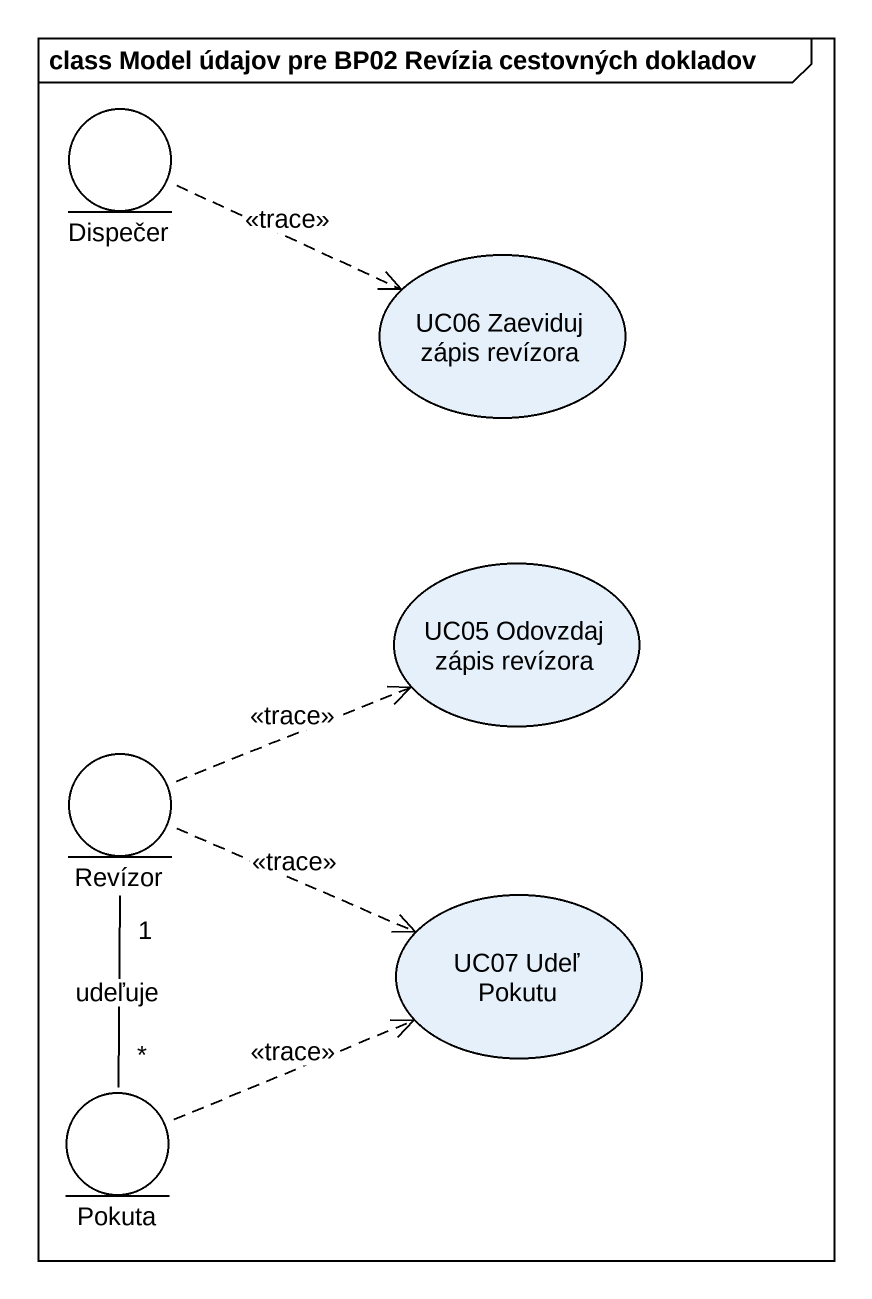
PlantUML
@startuml
mainframe class Model údajov pre BP02 Revízia cestovných dokladov
entity Dispečer
usecase "UC06 Zaeviduj zápis revízora" as UC06_Zaeviduj_zápis_revízora
usecase "UC05 Odovzdaj zápis revízora" as UC05_Odovzdaj_zápis_revízora
entity Revízor
usecase "UC07 Udeľ Pokutu" as UC07_Udeľ_Pokutu
entity Pokuta
Dispečer .right.> UC06_Zaeviduj_zápis_revízora : <<trace>>
Revízor .right.> UC05_Odovzdaj_zápis_revízora : <<trace>>
Revízor .right.> UC07_Udeľ_Pokutu : <<trace>>
Revízor "1" -- "*" Pokuta : udeľuje
Pokuta .right.> UC07_Udeľ_Pokutu : <<trace>>
@enduml
